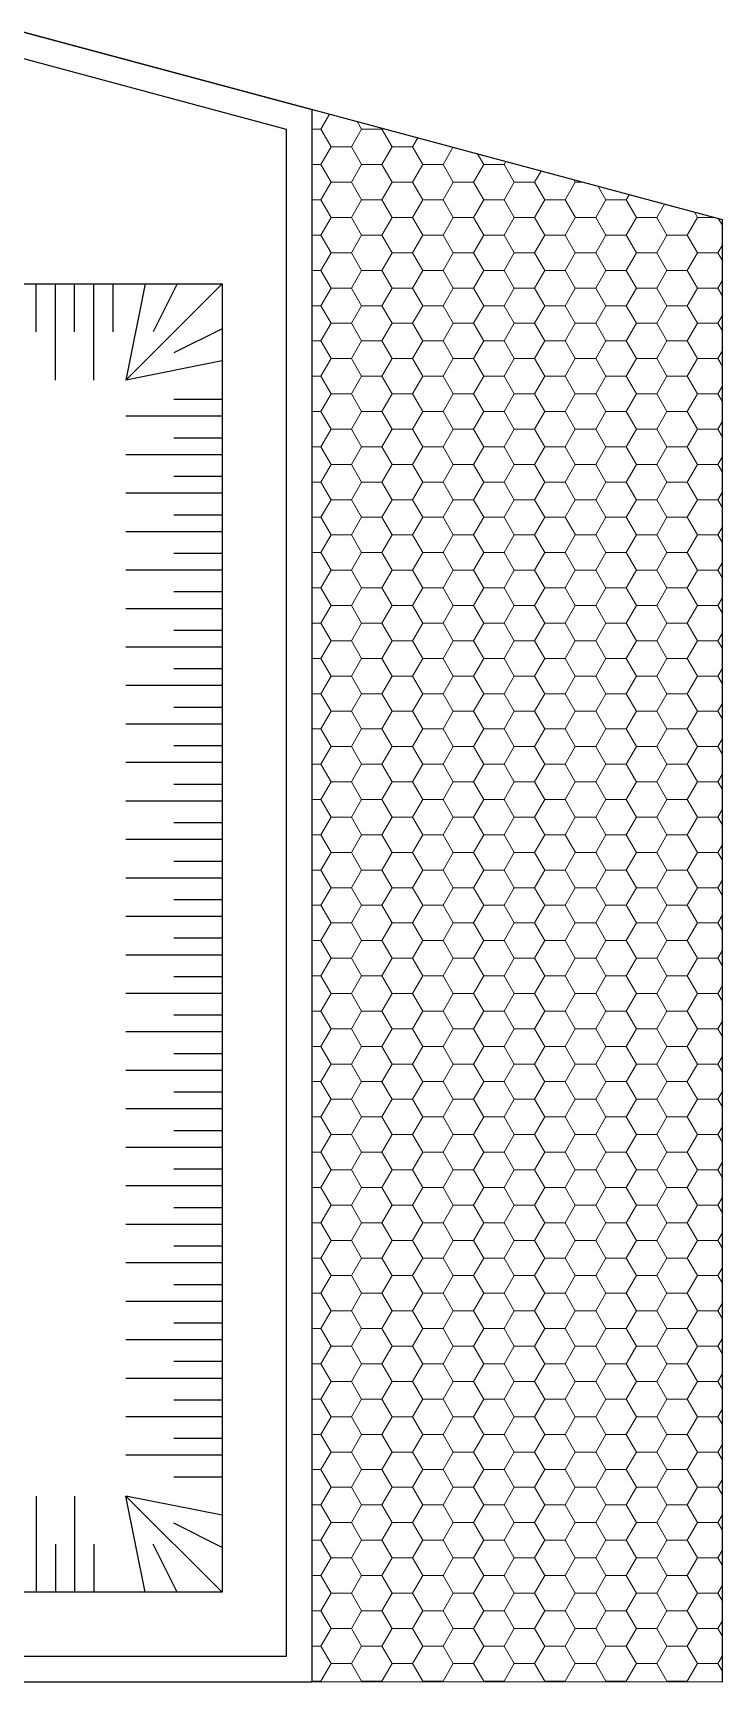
# Model space of a CAD drawing. Header units: millimetres. Extents: x 100 to 1222, y 100 to 694.
# Drawn here: x 382.99 to 403.15, y 513.11 to 561.32 of the extents above; entities that cross this region are included whole.
import ezdxf

# ---------------------------------------------------------------- set-up
doc = ezdxf.new("R2010")
doc.units = ezdxf.units.MM
doc.layers.add('Alvenaria', color=8, linetype='Continuous', lineweight=9)
doc.layers.add('level 5', color=3, linetype='Continuous')
doc.layers.add('PAREDES', color=7, linetype='Continuous')

msp = doc.modelspace()

# ---------------------------------------------------------------- hatches: boundary and pattern name
at = {"layer": 'Alvenaria'}
h = msp.add_hatch(dxfattribs=at)
h.set_pattern_fill('HONEY', color=256, scale=0.1875)
h.set_pattern_definition([(0, (-7.4424, -3450.46003), (0.89296875, 0.515555746), [0.5953125, -1.190625]), (120, (-7.4424, -3450.46003), (-0.89296875, 0.51555575), [0.5953125, -1.190625]), (60, (-7.4424, -3450.46003), (2e-09, 1.031111495), [-1.190625, 0.5953125])])
h.paths.add_polyline_path([(403.15, 555.862), (391.15, 559.083), (391.15, 513.112), (403.15, 513.112)])

# ---------------------------------------------------------------- linework, layer by layer
at = {"layer": 'level 5'}
for p, q in [((383.088, 552.581), (383.088, 553.987)), ((383.65, 551.174), (383.65, 553.987)), ((384.213, 552.581), (384.213, 553.987)), ((384.775, 551.174), (384.775, 553.987)), ((385.338, 552.581), (385.338, 553.987)), ((385.338, 553.987), (387.213, 553.987)), ((385.713, 551.174), (388.525, 553.987)), ((386.275, 553.987), (385.713, 551.174)), ((385.9, 553.987), (388.525, 553.987)), ((387.213, 553.987), (386.51, 552.581)), ((388.525, 552.674), (387.119, 551.971)), ((388.525, 551.737), (385.713, 551.174)), ((387.119, 550.612), (388.525, 550.612)), ((385.713, 550.124), (388.525, 550.124)), ((387.119, 549.487), (388.525, 549.487)), ((385.713, 548.999), (388.525, 548.999)), ((387.119, 548.362), (388.525, 548.362)), ((385.713, 547.874), (388.525, 547.874)), ((387.119, 547.237), (388.525, 547.237)), ((385.713, 546.749), (388.525, 546.749)), ((387.119, 546.112), (388.525, 546.112)), ((385.713, 545.624), (388.525, 545.624)), ((387.119, 544.987), (388.525, 544.987)), ((385.713, 544.499), (388.525, 544.499)), ((387.119, 543.862), (388.525, 543.862)), ((385.713, 543.374), (388.525, 543.374)), ((387.119, 542.737), (388.525, 542.737)), ((385.713, 542.249), (388.525, 542.249)), ((387.119, 541.612), (388.525, 541.612)), ((385.713, 541.124), (388.525, 541.124)), ((387.119, 540.487), (388.525, 540.487)), ((385.713, 539.999), (388.525, 539.999)), ((387.119, 539.362), (388.525, 539.362)), ((385.713, 538.874), (388.525, 538.874)), ((387.119, 538.237), (388.525, 538.237)), ((385.713, 537.749), (388.525, 537.749)), ((387.119, 537.112), (388.525, 537.112)), ((385.713, 536.624), (388.525, 536.624)), ((387.119, 535.987), (388.525, 535.987)), ((385.713, 535.499), (388.525, 535.499)), ((387.119, 534.862), (388.525, 534.862)), ((385.713, 534.374), (388.525, 534.374)), ((387.119, 533.737), (388.525, 533.737)), ((385.713, 533.249), (388.525, 533.249)), ((387.119, 532.612), (388.525, 532.612)), ((385.713, 532.124), (388.525, 532.124)), ((387.119, 531.487), (388.525, 531.487)), ((385.713, 530.999), (388.525, 530.999)), ((387.119, 530.362), (388.525, 530.362)), ((385.713, 529.874), (388.525, 529.874)), ((387.119, 529.237), (388.525, 529.237)), ((385.713, 528.749), (388.525, 528.749)), ((387.119, 528.112), (388.525, 528.112)), ((385.713, 527.624), (388.525, 527.624)), ((387.119, 526.987), (388.525, 526.987)), ((385.713, 526.499), (388.525, 526.499)), ((387.119, 525.862), (388.525, 525.862)), ((385.713, 525.374), (388.525, 525.374)), ((387.119, 524.737), (388.525, 524.737)), ((385.713, 524.249), (388.525, 524.249)), ((387.119, 523.612), (388.525, 523.612)), ((385.713, 523.124), (388.525, 523.124)), ((387.119, 522.487), (388.525, 522.487)), ((385.713, 521.999), (388.525, 521.999)), ((387.119, 521.362), (388.525, 521.362)), ((385.713, 520.874), (388.525, 520.874)), ((387.119, 520.237), (388.525, 520.237)), ((385.713, 519.749), (388.525, 519.749)), ((387.119, 519.112), (388.525, 519.112)), ((383.088, 518.549), (383.088, 515.737)), ((384.213, 518.549), (384.213, 515.737)), ((385.713, 518.549), (388.525, 515.737)), ((385.713, 518.549), (388.525, 515.737)), ((386.275, 515.737), (385.713, 518.549)), ((388.525, 517.987), (385.713, 518.549)), ((388.525, 517.049), (387.119, 517.753)), ((383.65, 517.143), (383.65, 515.737)), ((384.775, 517.143), (384.775, 515.737)), ((387.213, 515.737), (386.51, 517.143))]:
    msp.add_line(p, q, dxfattribs=at)
msp.add_lwpolyline([(327.4, 553.987), (388.525, 553.987), (388.525, 515.737), (330.213, 515.737), (330.213, 518.549)], dxfattribs=at)
at = {"layer": 'PAREDES'}
for p, q in [((215.217, 606.304), (391.15, 559.083)), ((215.967, 605.327), (390.4, 558.508)), ((391.15, 559.083), (391.15, 513.112)), ((390.4, 558.508), (390.4, 513.862)), ((390.4, 513.862), (215.967, 513.863)), ((391.15, 513.112), (215.217, 513.113))]:
    msp.add_line(p, q, dxfattribs=at)
msp.add_lwpolyline([(203.164, 513.113), (203.217, 609.525), (403.15, 555.862), (403.15, 513.112)], close=True, dxfattribs=at)

doc.saveas('drawing.dxf')
